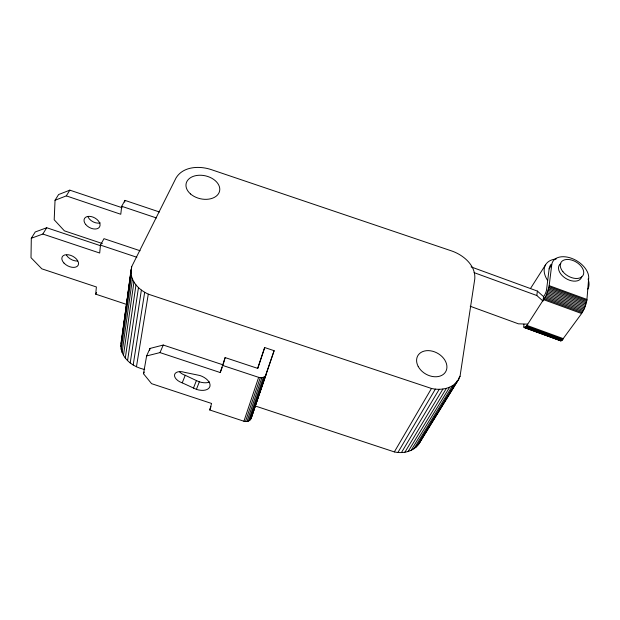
<?xml version="1.0" encoding="UTF-8"?>
<svg xmlns="http://www.w3.org/2000/svg" width="620" height="620" viewBox="0 0 620 620"><rect width="100%" height="100%" fill="white"/><g stroke="black" fill="none" stroke-linecap="round" stroke-linejoin="round"><path stroke-width="0.93" d="M100.456 245.698L46.709 227.742L35.232 231.973L31.31 238.258L31 257.664L41.819 268.824L96.394 286.975L95.697 294.151L127.139 304.598M144.708 369.474C133.385 367.226 121.582 358.817 120.838 346.417L131.703 266.615L175.995 178.056C182.985 166.261 199.431 165.664 211.164 169.585L451.74 250.976C463.442 255.029 475.873 265.383 474.781 278.923L460.048 376.224L458.846 379.014L419.864 442.324C415.028 451.213 403.674 454.049 394.336 451.91L254.835 405.844M120.838 346.417L131.076 269.638M122.156 207.731L69.828 190.154L58.606 194.541L55.041 200.26L54.196 219.782L64.387 230.842L102.331 243.544M523.892 324.229L523.807 326.538L524.35 327.592L560.596 340.806L561.844 340.465L581.63 313.519L584.637 307.985L586.853 300.491L588.69 278.334A20.158 12.787 30.6 0 0 571.555 258.315A20.158 12.787 30.6 0 0 551.73 264.833L549.134 268.879L546.561 289.703A4.224 0.977 -68.8 0 1 544.678 294.934L543.57 296.631L543.011 301.072L536.804 295.515L474.106 272.637M140.128 250.759L103.982 238.669L100.463 245.101L99.696 253.03L42.834 234.042L31.31 238.258M159.433 211.978L124.946 200.384L121.706 206.297L120.776 214.264L66.301 195.889L55.041 200.26M124.728 202.151L124.946 200.384M524.35 327.592L525.442 327.19L526.93 325.392L546.212 295.43L549.049 286.688L551.73 264.833M536.804 295.515L537.393 291.09L471.084 266.902M127.348 298.267L120.947 343.41M127.612 296.352L131.703 266.615M121.225 349.44L131.432 275.877L130.983 272.738M122.109 352.431L132.424 278.985L131.432 275.877M123.473 355.33L133.943 282.015L132.424 278.985M125.294 358.089L135.974 284.913L133.943 282.015M127.55 360.654L138.462 287.626L135.974 284.913M130.192 362.979L141.375 290.098L138.462 287.626M133.176 365.025L144.669 292.284L141.375 290.098M136.454 366.746L148.281 294.151L144.669 292.284M146.607 355.958L159.975 352.594L220.232 372.543L225.13 357.585L257.641 368.365L264.686 347.549L274.118 350.688L251.178 418.337C250.162 421.205 246.605 422.158 243.916 421.236L209.746 409.975L211.567 403.457L151.567 383.664L143.507 373.736L146.607 355.958L149.963 348.448L163.269 345.038L223.084 364.862M149.629 350.323L149.963 348.448M223.34 363.948L225.13 357.585M251.178 418.337L258.54 395.963M257.773 368.474L264.686 347.549M243.916 421.236L258.649 377.347C261.431 378.308 265.205 377.479 266.305 374.472M245.442 421.554L260.268 377.704M246.977 421.53L261.888 377.696M248.403 421.158L263.399 377.332M249.635 420.469L264.694 376.635M258.835 395.064L274.118 350.688M250.581 419.5L265.685 375.658M209.746 409.975L210.978 406.619M220.232 372.543L222.131 367.42M196.408 389.368A12.423 7.122 20.3 0 0 209.94 386.33A12.423 7.122 20.3 0 0 199.919 375.511L184.636 372.364A9.331 5.34 20.9 0 0 174.577 374.674A9.331 5.34 20.9 0 0 182.218 382.835L196.408 389.368L199.346 381.804A12.338 7.146 20.3 0 0 209.614 382.029M193.448 388.135L196.4 380.579L185.256 375.294A9.269 5.363 20.9 0 1 179.428 371.729M182.218 382.835L185.256 375.294M159.975 352.594L163.269 345.038M419.864 442.324L424.088 434.674M143.507 373.736L144.243 372.085M95.697 294.151L96.534 292.555M394.336 451.91L431.474 388.461C441.285 390.778 453.623 388.507 458.846 379.014M397.916 452.461L435.38 389.104M401.442 452.577L439.216 389.306M404.86 452.267L442.913 389.05M408.1 451.531L446.408 388.353M411.107 450.391L449.632 387.229M413.827 448.872L452.538 385.702M416.221 446.989L455.064 383.803M42.834 234.042L46.709 227.742M66.301 195.889L69.828 190.154M425.103 433.031L427.126 429.738M428.141 428.087L429.66 425.622M431.179 423.15L432.194 421.507M433.202 419.856L435.232 416.562M436.24 414.92L437.759 412.447M439.286 409.975L440.805 407.511M441.812 405.86L443.331 403.395M444.85 400.923L448.903 394.336M449.918 392.692L451.941 389.399M452.957 387.748L454.475 385.284M455.995 382.811L457.514 380.339M458.529 378.696L460.048 376.224M418.244 444.796L457.18 381.556M530.542 288.432L545.53 264.864M527.752 324.144L518.429 323.826L470.208 306.249M431.474 388.461L148.281 294.151M222.262 365.296L258.649 377.347M100.463 245.101L136.857 257.261M121.706 206.297L156.426 217.961M549.204 285.673L586.977 299.46M549.049 286.688L586.853 300.491M548.824 287.804L586.659 301.622M548.522 289.005L586.38 302.824M548.165 290.261L586.032 304.087M547.739 291.555L585.621 305.381M547.274 292.865L585.156 306.691M546.755 294.159L584.637 307.985M546.212 295.43L584.071 309.248M545.639 296.639L583.482 310.45M545.058 297.778L582.87 311.581M544.468 298.825L582.25 312.612M543.887 299.747L581.63 313.519M526.93 325.392L563.464 338.714M526.403 326.135L562.898 339.442M525.907 326.74L562.356 340.031M525.442 327.19L561.844 340.465M523.923 327.042L561.379 340.744M524.101 327.399L560.961 340.861M196.4 380.579L199.346 381.804M560.596 340.806L560.069 340.225M537.393 291.09L543.57 296.631M100.269 222.906A8.587 5.495 28.7 0 1 88.056 217.054M77.601 261.043A8.944 5.433 27.8 0 1 66.456 255.2M549.134 268.879A20.057 12.803 30.7 0 1 551.149 264.306M581.692 276.884A12.733 8.083 30.6 0 1 565.456 278.225A12.733 8.083 30.6 0 1 560.837 263.485M547.638 280.48A24.413 15.601 30.7 0 1 556.179 258.99M588.109 279A24.413 15.601 30.7 0 1 587.892 289.114M190.557 193.975A17.143 11.734 12.9 0 0 219.077 192.619A17.143 11.734 12.9 0 0 198.981 175.251A17.143 11.734 12.9 0 0 190.557 193.975M418.236 366.536A16.081 11.958 29.6 0 0 444.493 373.333A16.081 11.958 29.6 0 0 432.551 351.222A16.081 11.958 29.6 0 0 418.236 366.536M85.7 224.463A8.641 5.487 28.5 0 0 99.487 227.067A8.641 5.487 28.5 0 0 90.954 216.519A8.641 5.487 28.5 0 0 85.7 224.463M63.992 263.082A8.998 5.425 27.6 0 0 78.151 265.244A8.998 5.425 27.6 0 0 68.433 254.797A8.998 5.425 27.6 0 0 63.992 263.082M562.89 271.676A12.772 8.075 30.6 0 0 582.978 275.505A12.772 8.075 30.6 0 0 570.144 259.703A12.772 8.075 30.6 0 0 562.89 271.676"/></g></svg>
